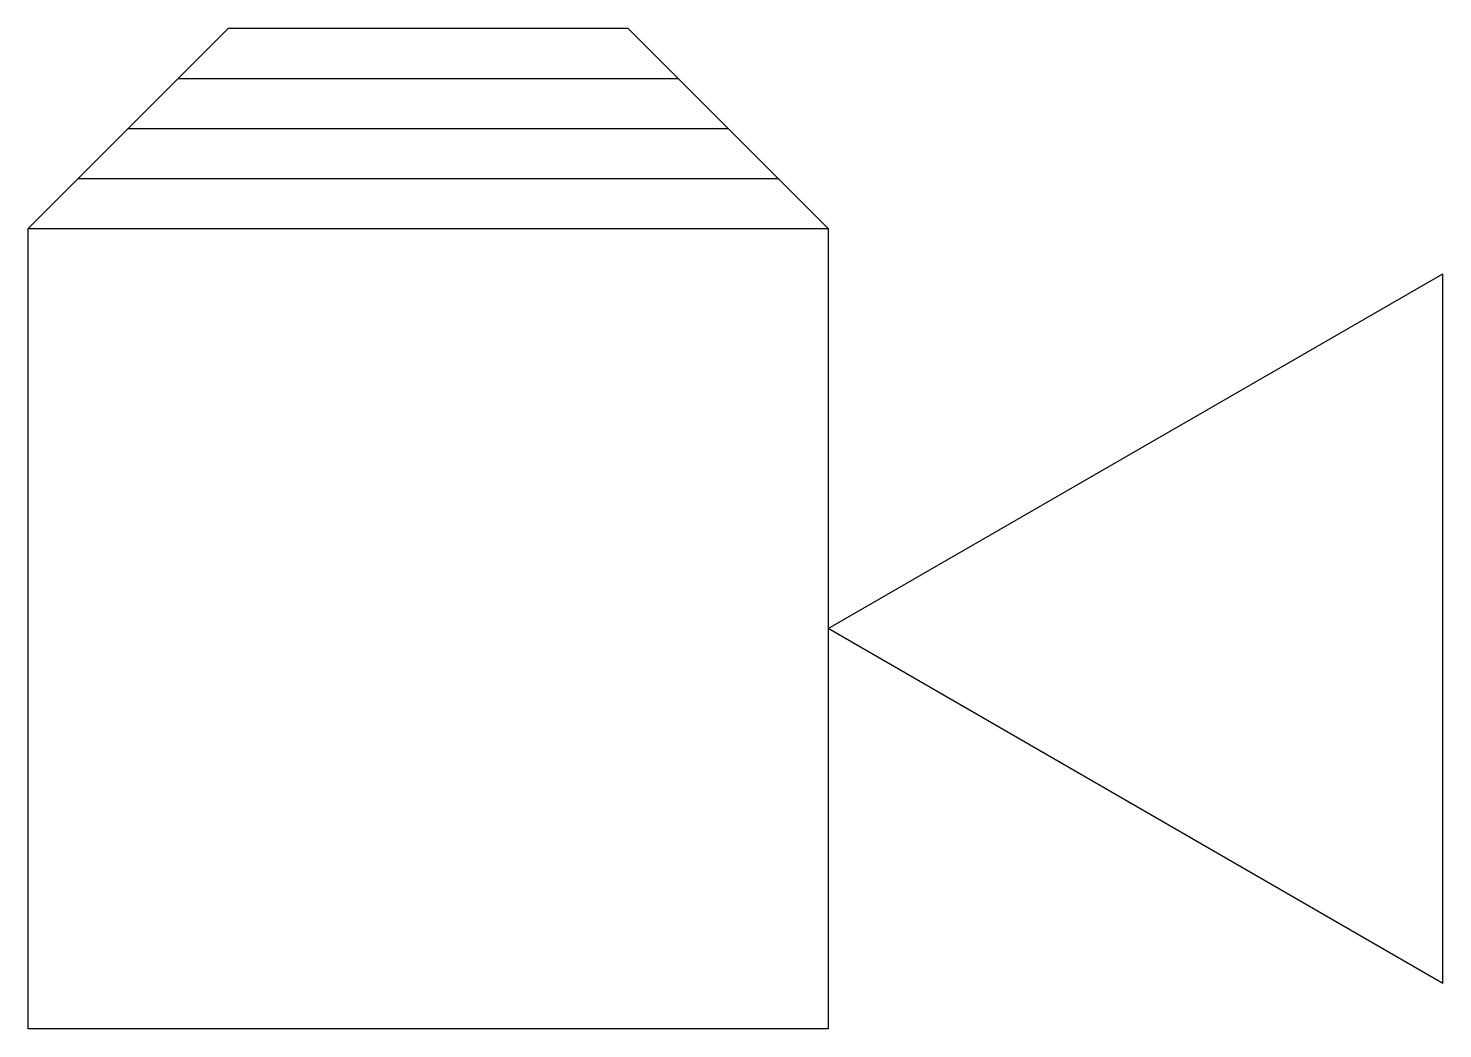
# Model space of a CAD drawing. Extents: x 315.986 to 316.255, y 1569.225 to 1569.415.
import ezdxf

# ---------------------------------------------------------------- set-up
doc = ezdxf.new("R2010")
doc.units = 0
doc.header["$LTSCALE"] = 22
doc.header["$MEASUREMENT"] = 0
doc.layers.get('0').update_dxf_attribs({"linetype": 'CONTINUOUS'})

msp = doc.modelspace()

# ---------------------------------------------------------------- linework, layer by layer
for p, q in [((316.02424, 1569.41533), (315.98614, 1569.37723)), ((316.02424, 1569.41533), (316.10024, 1569.41533)), ((316.10024, 1569.41533), (316.13834, 1569.37723)), ((316.01472, 1569.4058), (316.10977, 1569.4058)), ((316.00519, 1569.39628), (316.11929, 1569.39628)), ((315.99567, 1569.38675), (316.12882, 1569.38675)), ((315.98614, 1569.22503), (315.98614, 1569.37723)), ((315.98614, 1569.37723), (316.13834, 1569.37723)), ((316.13834, 1569.37723), (316.13834, 1569.22503)), ((316.13834, 1569.30113), (316.25526, 1569.36863)), ((316.25526, 1569.23363), (316.25526, 1569.36863)), ((316.25526, 1569.23363), (316.13834, 1569.30113)), ((316.13834, 1569.22503), (315.98614, 1569.22503))]:
    msp.add_line(p, q)

doc.saveas('drawing.dxf')
